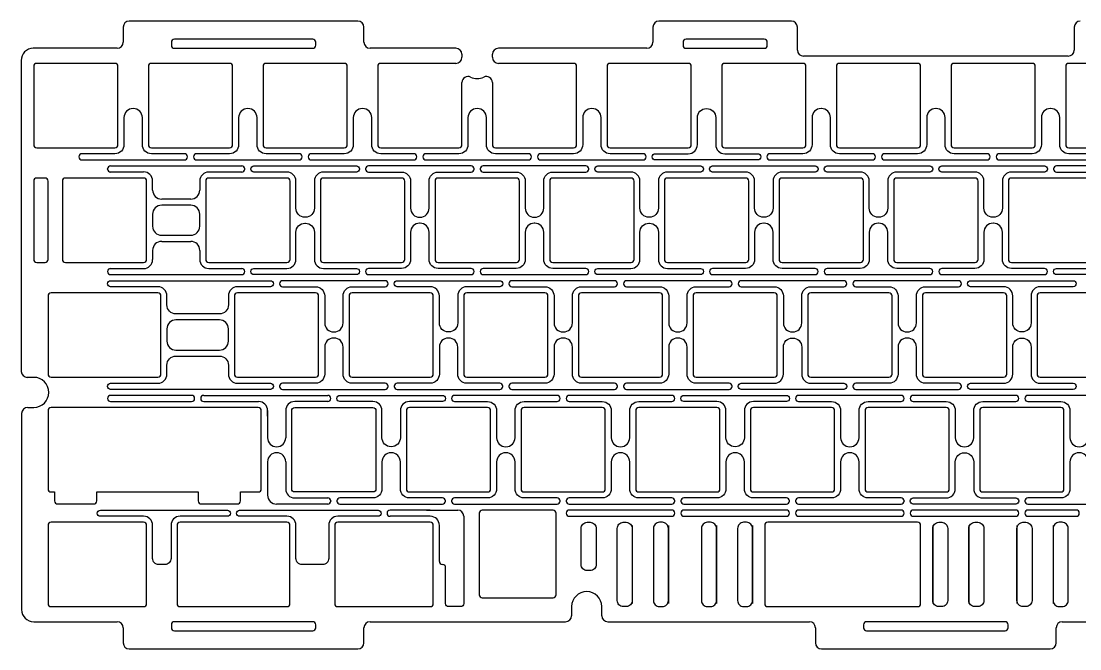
# Model space of a CAD drawing. Header units: millimetres. Extents: x 0 to 304, y 0 to 104.
# Drawn here: x -0.1 to 175.8, y 0 to 104.2 of the extents above; entities that cross this region are included whole.
import ezdxf

# ---------------------------------------------------------------- set-up
doc = ezdxf.new("R2010")
doc.units = ezdxf.units.MM
doc.layers.get('0').update_dxf_attribs({"linetype": 'CONTINUOUS'})

msp = doc.modelspace()

# ---------------------------------------------------------------- linework, layer by layer
for p, q in [((55.87, 104.2), (17.87, 104.2)), ((127.87, 104.2), (105.87, 104.2)), ((16.87, 103.2), (16.87, 100.7)), ((56.87, 100.7), (56.87, 103.2)), ((104.87, 103.2), (104.87, 100.7)), ((128.87, 99.4), (128.87, 103.2)), ((174.87, 103.2), (174.87, 99.4)), ((15.87, 99.7), (1.92, 99.7)), ((72.15, 99.7), (57.87, 99.7)), ((73.15, 98.7), (73.15, 98.2)), ((78.2, 98.2), (78.2, 98.7)), ((103.87, 99.7), (79.2, 99.7)), ((-0.08, 97.68), (-0.06, 46.06)), ((72.15, 97.2), (59.65, 97.2)), ((91.7, 97.2), (79.2, 97.2)), ((173.87, 98.4), (129.87, 98.4)), ((59.15, 96.7), (59.15, 83.7)), ((92.2, 83.7), (92.2, 96.7)), ((73.15, 83.7), (73.15, 94.02)), ((78.2, 94.02), (78.2, 83.7)), ((2.5, 83.2), (10.04, 83.2)), ((59.65, 83.2), (72.65, 83.2)), ((78.7, 83.2), (91.7, 83.2)), ((14.26, 79.65), (14.26, 79.67)), ((14.6, 79.17), (20.26, 79.17)), ((14.76, 80.17), (36.57, 80.17)), ((36.57, 79.15), (31.08, 79.15)), ((37.07, 79.65), (37.07, 79.67)), ((21.76, 76.15), (21.76, 77.67)), ((29.58, 77.65), (29.58, 76.15)), ((28.08, 74.65), (23.26, 74.65)), ((23.26, 67.65), (28.08, 67.65)), ((21.76, 66.15), (21.76, 64.62)), ((29.58, 66.15), (29.58, 64.65)), ((14.26, 62.65), (14.26, 62.62)), ((14.6, 63.12), (20.26, 63.12)), ((14.76, 62.12), (36.57, 62.12)), ((31.08, 63.15), (36.57, 63.15)), ((37.07, 62.65), (37.07, 62.62)), ((132.32, 62.65), (132.32, 62.62)), ((2, 45.07), (0.94, 45.07)), ((137.09, 43.6), (137.09, 43.57)), ((29.74, 41.58), (29.74, 41.55)), ((30.24, 42.08), (50.86, 42.08)), ((30.24, 41.05), (39.36, 41.05)), ((50.86, 41.05), (45.36, 41.05)), ((51.36, 41.55), (51.36, 41.58)), ((0, 39.07), (0, 6.5)), ((1, 40.07), (2, 40.07)), ((40.86, 38.65), (40.86, 39.55)), ((40.86, 39.55), (40.86, 35.05)), ((43.86, 39.55), (43.86, 35.05)), ((44.86, 26.55), (44.86, 39.55)), ((42.31, 32.55), (42.36, 32.55)), ((40.86, 31.05), (40.86, 26.55)), ((43.86, 31.05), (43.86, 26.55)), ((40.86, 27.49), (40.86, 25.52)), ((45.36, 25.05), (50.86, 25.05)), ((50.86, 24.02), (42.36, 24.02)), ((51.36, 24.55), (51.36, 24.52)), ((67.89, 23.02), (61.2, 23.02)), ((67.25, 23.02), (72.44, 23.02)), ((146.61, 24.55), (146.61, 24.52)), ((60.7, 22.5), (60.7, 22.52)), ((67.89, 22), (61.2, 22)), ((73.44, 22.02), (73.44, 18.56)), ((69.39, 14.5), (69.39, 20.5)), ((73.44, 20.5), (73.44, 7.5)), ((101.44, 20.5), (101.44, 7.5)), ((107.44, 20.5), (107.44, 7.5)), ((115.44, 20.5), (115.44, 7.5)), ((121.44, 20.5), (121.44, 7.5)), ((151.35, 20.5), (151.35, 7.5)), ((157.35, 20.5), (157.35, 7.5)), ((165.35, 20.5), (165.35, 7.5)), ((171.35, 20.5), (171.35, 7.5)), ((69.89, 14), (69.91, 14)), ((69.89, 14), (69.94, 14)), ((70.44, 7.5), (70.44, 13.5)), ((72.94, 7), (70.94, 7)), ((91.37, 7), (91.37, 5.5)), ((96.37, 5.5), (96.37, 7)), ((2, 4.5), (15.87, 4.5)), ((57.87, 4.5), (90.37, 4.5)), ((97.37, 4.5), (130.87, 4.5)), ((172.87, 4.5), (209.17, 4.5)), ((16.87, 3.5), (16.87, 1)), ((56.87, 1), (56.87, 3.5)), ((131.87, 3.5), (131.87, 1)), ((171.87, 1), (171.87, 3.5)), ((17.87, 0), (55.87, 0)), ((132.87, 0), (170.87, 0))]:
    msp.add_line(p, q)
for points in [[(24.87, 100.2, 0.414214), (25.37, 99.7), (48.37, 99.7, 0.414214), (48.87, 100.2), (48.87, 100.7, 0.414214), (48.37, 101.2), (25.37, 101.2, 0.414214), (24.87, 100.7)], [(123.37, 99.7, 0.414214), (123.87, 100.2), (123.87, 100.7, 0.414214), (123.37, 101.2), (110.37, 101.2, 0.414214), (109.87, 100.7), (109.87, 100.2, 0.414214), (110.37, 99.7)], [(2, 83.7, 0.414214), (2.5, 83.2), (15.5, 83.2, 0.414214), (16, 83.7), (16, 96.7, 0.414214), (15.5, 97.2), (2.5, 97.2, 0.414214), (2, 96.7)], [(35.05, 83.7), (35.05, 96.7, 0.414214), (34.55, 97.2), (21.55, 97.2, 0.414214), (21.05, 96.7), (21.05, 83.7, 0.414214), (21.55, 83.2), (34.55, 83.2, 0.414214)], [(53.6, 83.2, 0.414214), (54.1, 83.7), (54.1, 96.7, 0.414214), (53.6, 97.2), (40.6, 97.2, 0.414214), (40.1, 96.7), (40.1, 83.7, 0.414214), (40.6, 83.2)], [(111.25, 96.7, 0.414214), (110.75, 97.2), (97.75, 97.2, 0.414214), (97.25, 96.7), (97.25, 83.7, 0.414214), (97.75, 83.2), (110.75, 83.2, 0.414214), (111.25, 83.7)], [(116.3, 96.7), (116.3, 83.7, 0.414214), (116.8, 83.2), (129.8, 83.2, 0.414214), (130.3, 83.7), (130.3, 96.7, 0.414214), (129.8, 97.2), (116.8, 97.2, 0.414214)], [(149.35, 83.7), (149.35, 96.7, 0.414214), (148.85, 97.2), (135.85, 97.2, 0.414214), (135.35, 96.7), (135.35, 83.7, 0.414214), (135.85, 83.2), (148.85, 83.2, 0.414214)], [(168.4, 96.7, 0.414214), (167.9, 97.2), (154.9, 97.2, 0.414214), (154.4, 96.7), (154.4, 83.7, 0.414214), (154.9, 83.2), (167.9, 83.2, 0.414214), (168.4, 83.7)], [(186.95, 83.2, 0.414214), (187.45, 83.7), (187.45, 96.7, 0.414214), (186.95, 97.2), (173.95, 97.2, 0.414214), (173.45, 96.7), (173.45, 83.7, 0.414214), (173.95, 83.2)], [(10, 81.17), (27.05, 81.17, 0.414214), (27.55, 81.67), (27.55, 81.7, 0.414214), (27.05, 82.2), (21.55, 82.2, -0.414214), (20.05, 83.7), (20.05, 88.2, 0.414214), (18.55, 89.7), (18.5, 89.7, 0.414214), (17, 88.2), (17, 83.7, -0.414214), (15.5, 82.2), (10, 82.2, 0.414214), (9.5, 81.7), (9.5, 81.67, 0.414214)], [(28.55, 81.7), (28.55, 81.67, 0.414214), (29.05, 81.17), (46.1, 81.17, 0.414214), (46.6, 81.67), (46.6, 81.7, 0.414214), (46.1, 82.2), (40.6, 82.2, -0.414214), (39.1, 83.7), (39.1, 88.2, 0.414214), (37.6, 89.7), (37.55, 89.7, 0.414214), (36.05, 88.2), (36.05, 83.7, -0.414214), (34.55, 82.2), (29.05, 82.2, 0.414214)], [(48.1, 81.17), (65.15, 81.17, 0.414214), (65.65, 81.67), (65.65, 81.7, 0.414214), (65.15, 82.2), (59.65, 82.2, -0.414214), (58.15, 83.7), (58.15, 88.2, 0.414214), (56.65, 89.7), (56.6, 89.7, 0.414214), (55.1, 88.2), (55.1, 83.7, -0.414214), (53.6, 82.2), (48.1, 82.2, 0.414214), (47.6, 81.7), (47.6, 81.67, 0.414214)], [(74.15, 83.7, -0.414214), (72.65, 82.2), (67.15, 82.2, 0.414214), (66.65, 81.7), (66.65, 81.67, 0.414214), (67.15, 81.17), (84.2, 81.17, 0.414214), (84.7, 81.67), (84.7, 81.7, 0.414214), (84.2, 82.2), (78.7, 82.2, -0.414214), (77.2, 83.7), (77.2, 88.2, 0.414214), (75.7, 89.7), (75.65, 89.7, 0.414214), (74.15, 88.2)], [(86.2, 81.17), (103.25, 81.17, 0.414214), (103.75, 81.67), (103.75, 81.7, 0.414214), (103.25, 82.2), (97.75, 82.2, -0.414214), (96.25, 83.7), (96.25, 88.2, 0.414214), (94.75, 89.7), (94.7, 89.7, 0.414214), (93.2, 88.2), (93.2, 83.7, -0.414214), (91.7, 82.2), (86.2, 82.2, 0.414214), (85.7, 81.7), (85.7, 81.67, 0.414214)], [(122.8, 81.67, -0.414214), (122.3, 81.17), (105.25, 81.17, -0.414214), (104.75, 81.67), (104.75, 81.7, -0.414214), (105.25, 82.2), (110.75, 82.2, 0.414214), (112.25, 83.7), (112.25, 88.2, -0.414214), (113.75, 89.7), (113.8, 89.7, -0.414214), (115.3, 88.2), (115.3, 83.7, 0.414214), (116.8, 82.2), (122.3, 82.2, -0.414214), (122.8, 81.7)], [(134.35, 88.2, 0.414214), (132.85, 89.7), (132.8, 89.7, 0.414214), (131.3, 88.2), (131.3, 83.7, -0.414214), (129.8, 82.2), (124.3, 82.2, 0.414214), (123.8, 81.7), (123.8, 81.67, 0.414214), (124.3, 81.17), (141.35, 81.17, 0.414214), (141.85, 81.67), (141.85, 81.7, 0.414214), (141.35, 82.2), (135.85, 82.2, -0.414214), (134.35, 83.7)], [(143.35, 81.17), (160.4, 81.17, 0.414214), (160.9, 81.67), (160.9, 81.7, 0.414214), (160.4, 82.2), (154.9, 82.2, -0.414214), (153.4, 83.7), (153.4, 88.2, 0.414214), (151.9, 89.7), (151.85, 89.7, 0.414214), (150.35, 88.2), (150.35, 83.7, -0.414214), (148.85, 82.2), (143.35, 82.2, 0.414214), (142.85, 81.7), (142.85, 81.67, 0.414214)], [(170.95, 89.7), (170.9, 89.7, 0.414214), (169.4, 88.2), (169.4, 83.7, -0.414214), (167.9, 82.2), (162.4, 82.2, 0.414214), (161.9, 81.7), (161.9, 81.67, 0.414214), (162.4, 81.17), (179.45, 81.17, 0.414214), (179.95, 81.67), (179.95, 81.7, 0.414214), (179.45, 82.2), (173.95, 82.2, -0.414214), (172.45, 83.7), (172.45, 88.2, 0.414214)], [(38.07, 79.67, -0.414214), (38.57, 80.17), (55.62, 80.17, -0.414214), (56.12, 79.67), (56.12, 79.65, -0.414214), (55.62, 79.15), (50.13, 79.15, 0.414214), (48.63, 77.65), (48.63, 73.15, -0.414214), (47.13, 71.65), (47.07, 71.65, -0.414214), (45.57, 73.15), (45.57, 77.65, 0.414214), (44.07, 79.15), (38.57, 79.15, -0.414214), (38.07, 79.65)], [(67.68, 77.65, -0.414214), (69.18, 79.15), (74.67, 79.15, 0.414214), (75.17, 79.65), (75.17, 79.67, 0.414214), (74.67, 80.17), (57.62, 80.17, 0.414214), (57.12, 79.67), (57.12, 79.65, 0.414214), (57.62, 79.15), (63.12, 79.15, -0.414214), (64.62, 77.65), (64.62, 73.15, 0.414214), (66.12, 71.65), (66.18, 71.65, 0.414214), (67.68, 73.15)], [(94.22, 79.67, 0.414214), (93.72, 80.17), (76.67, 80.17, 0.414214), (76.17, 79.67), (76.17, 79.65, 0.414214), (76.67, 79.15), (82.17, 79.15, -0.414214), (83.67, 77.65), (83.67, 73.15, 0.414214), (85.17, 71.65), (85.23, 71.65, 0.414214), (86.73, 73.15), (86.73, 77.65, -0.414214), (88.23, 79.15), (93.72, 79.15, 0.414214), (94.22, 79.65)], [(112.77, 79.15), (107.28, 79.15, 0.414214), (105.78, 77.65), (105.78, 73.15, -0.414214), (104.28, 71.65), (104.22, 71.65, -0.414214), (102.72, 73.15), (102.72, 77.65, 0.414214), (101.22, 79.15), (95.72, 79.15, -0.414214), (95.22, 79.65), (95.22, 79.67, -0.414214), (95.72, 80.17), (112.77, 80.17, -0.414214), (113.27, 79.67), (113.27, 79.65, -0.414214)], [(114.77, 80.17), (131.82, 80.17, -0.414214), (132.32, 79.67), (132.32, 79.65, -0.414214), (131.82, 79.15), (126.33, 79.15, 0.414214), (124.83, 77.65), (124.83, 73.15, -0.414214), (123.33, 71.65), (123.27, 71.65, -0.414214), (121.77, 73.15), (121.77, 77.65, 0.414214), (120.27, 79.15), (114.77, 79.15, -0.414214), (114.27, 79.65), (114.27, 79.67, -0.414214)], [(142.32, 71.65, -0.414214), (140.82, 73.15), (140.82, 77.65, 0.414214), (139.32, 79.15), (133.82, 79.15, -0.414214), (133.32, 79.65), (133.32, 79.67, -0.414214), (133.82, 80.17), (150.87, 80.17, -0.414214), (151.37, 79.67), (151.37, 79.65, -0.414214), (150.87, 79.15), (145.38, 79.15, 0.414214), (143.88, 77.65), (143.88, 73.15, -0.414214), (142.38, 71.65)], [(152.37, 79.67, -0.414214), (152.87, 80.17), (169.92, 80.17, -0.414214), (170.42, 79.67), (170.42, 79.65, -0.414214), (169.92, 79.15), (164.43, 79.15, 0.414214), (162.93, 77.65), (162.93, 73.15, -0.414214), (161.43, 71.65), (161.37, 71.65, -0.414214), (159.87, 73.15), (159.87, 77.65, 0.414214), (158.37, 79.15), (152.87, 79.15, -0.414214), (152.37, 79.65)], [(183.48, 79.15), (188.97, 79.15, 0.414214), (189.47, 79.65), (189.47, 79.67, 0.414214), (188.97, 80.17), (171.92, 80.17, 0.414214), (171.42, 79.67), (171.42, 79.65, 0.414214), (171.92, 79.15), (177.42, 79.15, -0.414214), (178.92, 77.65), (178.92, 73.15, 0.414214), (180.42, 71.65), (180.48, 71.65, 0.414214), (181.98, 73.15), (181.98, 77.65, -0.414214)], [(3.88, 78.15), (2.5, 78.15, 0.414214), (2, 77.65), (2, 64.65, 0.414214), (2.5, 64.15), (3.88, 64.15, 0.414214), (4.38, 64.65), (4.38, 77.65, 0.414214)], [(6.76, 64.65, 0.414214), (7.26, 64.15), (20.26, 64.15, 0.414214), (20.76, 64.65), (20.76, 77.65, 0.414214), (20.26, 78.15), (7.26, 78.15, 0.414214), (6.76, 77.65)], [(30.58, 64.65, 0.414214), (31.08, 64.15), (44.08, 64.15, 0.414214), (44.58, 64.65), (44.58, 77.65, 0.414214), (44.08, 78.15), (31.08, 78.15, 0.414214), (30.58, 77.65)], [(63.63, 77.65, 0.414214), (63.13, 78.15), (50.13, 78.15, 0.414214), (49.63, 77.65), (49.63, 64.65, 0.414214), (50.13, 64.15), (63.13, 64.15, 0.414214), (63.63, 64.65)], [(68.68, 77.65), (68.68, 64.65, 0.414214), (69.18, 64.15), (82.18, 64.15, 0.414214), (82.68, 64.65), (82.68, 77.65, 0.414214), (82.18, 78.15), (69.18, 78.15, 0.414214)], [(101.73, 77.65, 0.414214), (101.23, 78.15), (88.23, 78.15, 0.414214), (87.73, 77.65), (87.73, 64.65, 0.414214), (88.23, 64.15), (101.23, 64.15, 0.414214), (101.73, 64.65)], [(120.78, 64.65), (120.78, 77.65, 0.414214), (120.28, 78.15), (107.28, 78.15, 0.414214), (106.78, 77.65), (106.78, 64.65, 0.414214), (107.28, 64.15), (120.28, 64.15, 0.414214)], [(126.33, 78.15, 0.414214), (125.83, 77.65), (125.83, 64.65, 0.414214), (126.33, 64.15), (139.33, 64.15, 0.414214), (139.83, 64.65), (139.83, 77.65, 0.414214), (139.33, 78.15)], [(144.88, 64.65, 0.414214), (145.38, 64.15), (158.38, 64.15, 0.414214), (158.88, 64.65), (158.88, 77.65, 0.414214), (158.38, 78.15), (145.38, 78.15, 0.414214), (144.88, 77.65)], [(177.43, 64.15, 0.414214), (177.93, 64.65), (177.93, 77.65, 0.414214), (177.43, 78.15), (164.43, 78.15, 0.414214), (163.93, 77.65), (163.93, 64.65, 0.414214), (164.43, 64.15)], [(21.76, 72.15), (21.76, 70.15, 0.414214), (23.26, 68.65), (28.08, 68.65, 0.414214), (29.58, 70.15), (29.58, 72.15, 0.414214), (28.08, 73.65), (23.26, 73.65, 0.414214)], [(38.07, 62.65, -0.414214), (38.57, 63.15), (44.07, 63.15, 0.414214), (45.57, 64.65), (45.57, 69.15, -0.414214), (47.07, 70.65), (47.13, 70.65, -0.414214), (48.63, 69.15), (48.63, 64.65, 0.414214), (50.13, 63.15), (55.62, 63.15, -0.414214), (56.12, 62.65), (56.12, 62.62, -0.414214), (55.62, 62.12), (38.57, 62.12, -0.414214), (38.07, 62.62)], [(57.62, 63.15, 0.414214), (57.12, 62.65), (57.12, 62.62, 0.414214), (57.62, 62.12), (74.67, 62.12, 0.414214), (75.17, 62.62), (75.17, 62.65, 0.414214), (74.67, 63.15), (69.18, 63.15, -0.414214), (67.68, 64.65), (67.68, 69.15, 0.414214), (66.18, 70.65), (66.12, 70.65, 0.414214), (64.62, 69.15), (64.62, 64.65, -0.414214), (63.12, 63.15)], [(86.73, 69.15, 0.414214), (85.23, 70.65), (85.17, 70.65, 0.414214), (83.67, 69.15), (83.67, 64.65, -0.414214), (82.17, 63.15), (76.67, 63.15, 0.414214), (76.17, 62.65), (76.17, 62.62, 0.414214), (76.67, 62.12), (93.72, 62.12, 0.414214), (94.22, 62.62), (94.22, 62.65, 0.414214), (93.72, 63.15), (88.23, 63.15, -0.414214), (86.73, 64.65)], [(112.77, 63.15, -0.414214), (113.27, 62.65), (113.27, 62.62, -0.414214), (112.77, 62.12), (95.72, 62.12, -0.414214), (95.22, 62.62), (95.22, 62.65, -0.414214), (95.72, 63.15), (101.22, 63.15, 0.414214), (102.72, 64.65), (102.72, 69.15, -0.414214), (104.22, 70.65), (104.28, 70.65, -0.414214), (105.78, 69.15), (105.78, 64.65, 0.414214), (107.28, 63.15)], [(121.77, 69.15), (121.77, 64.65, -0.414214), (120.27, 63.15), (114.77, 63.15, 0.414214), (114.27, 62.65), (114.27, 62.62, 0.414214), (114.77, 62.12), (131.82, 62.12, 0.414214), (132.32, 62.62), (132.32, 62.65, 0.414214), (131.82, 63.15), (126.33, 63.15, -0.414214), (124.83, 64.65), (124.83, 69.15, 0.414214), (123.33, 70.65), (123.27, 70.65, 0.414214)], [(133.82, 62.12), (150.87, 62.12, 0.414214), (151.37, 62.62), (151.37, 62.65, 0.414214), (150.87, 63.15), (145.38, 63.15, -0.414214), (143.88, 64.65), (143.88, 69.15, 0.414214), (142.38, 70.65), (142.32, 70.65, 0.414214), (140.82, 69.15), (140.82, 64.65, -0.414214), (139.32, 63.15), (133.82, 63.15, 0.414214), (133.32, 62.65), (133.32, 62.62, 0.414214)], [(162.93, 64.65), (162.93, 69.15, 0.414214), (161.43, 70.65), (161.37, 70.65, 0.414214), (159.87, 69.15), (159.87, 64.65, -0.414214), (158.37, 63.15), (152.87, 63.15, 0.414214), (152.37, 62.65), (152.37, 62.62, 0.414214), (152.87, 62.12), (169.92, 62.12, 0.414214), (170.42, 62.62), (170.42, 62.65, 0.414214), (169.92, 63.15), (164.43, 63.15, -0.414214)], [(178.92, 64.65), (178.92, 69.15, -0.414214), (180.42, 70.65), (180.48, 70.65, -0.414214), (181.98, 69.15), (181.98, 64.65, 0.414214), (183.48, 63.15), (188.97, 63.15, -0.414214), (189.47, 62.65), (189.47, 62.62, -0.414214), (188.97, 62.12), (171.92, 62.12, -0.414214), (171.42, 62.62), (171.42, 62.65, -0.414214), (171.92, 63.15), (177.42, 63.15, 0.414214)], [(14.26, 60.62, -0.414214), (14.76, 61.12), (41.34, 61.12, -0.414214), (41.84, 60.62), (41.84, 60.6, -0.414214), (41.34, 60.1), (35.84, 60.1, 0.414214), (34.34, 58.6), (34.34, 57.1, -0.414214), (32.84, 55.6), (25.64, 55.6, -0.414214), (24.14, 57.1), (24.14, 58.6, 0.414214), (22.64, 60.1), (14.76, 60.1, -0.414214), (14.26, 60.6)], [(50.34, 54.1, 0.414214), (51.84, 52.6), (51.89, 52.6, 0.414214), (53.39, 54.1), (53.39, 58.6, -0.414214), (54.89, 60.1), (60.39, 60.1, 0.414214), (60.89, 60.6), (60.89, 60.62, 0.414214), (60.39, 61.12), (43.34, 61.12, 0.414214), (42.84, 60.62), (42.84, 60.6, 0.414214), (43.34, 60.1), (48.84, 60.1, -0.414214), (50.34, 58.6)], [(62.39, 60.1, -0.414214), (61.89, 60.6), (61.89, 60.62, -0.414214), (62.39, 61.12), (79.44, 61.12, -0.414214), (79.94, 60.62), (79.94, 60.6, -0.414214), (79.44, 60.1), (73.94, 60.1, 0.414214), (72.44, 58.6), (72.44, 54.1, -0.414214), (70.94, 52.6), (70.89, 52.6, -0.414214), (69.39, 54.1), (69.39, 58.6, 0.414214), (67.89, 60.1)], [(89.99, 52.6, 0.414214), (91.49, 54.1), (91.49, 58.6, -0.414214), (92.99, 60.1), (98.49, 60.1, 0.414214), (98.99, 60.6), (98.99, 60.62, 0.414214), (98.49, 61.12), (81.44, 61.12, 0.414214), (80.94, 60.62), (80.94, 60.6, 0.414214), (81.44, 60.1), (86.94, 60.1, -0.414214), (88.44, 58.6), (88.44, 54.1, 0.414214), (89.94, 52.6)], [(107.49, 58.6), (107.49, 54.1, 0.414214), (108.99, 52.6), (109.04, 52.6, 0.414214), (110.54, 54.1), (110.54, 58.6, -0.414214), (112.04, 60.1), (117.54, 60.1, 0.414214), (118.04, 60.6), (118.04, 60.62, 0.414214), (117.54, 61.12), (100.49, 61.12, 0.414214), (99.99, 60.62), (99.99, 60.6, 0.414214), (100.49, 60.1), (105.99, 60.1, -0.414214)], [(126.54, 54.1, 0.414214), (128.04, 52.6), (128.09, 52.6, 0.414214), (129.59, 54.1), (129.59, 58.6, -0.414214), (131.09, 60.1), (136.59, 60.1, 0.414214), (137.09, 60.6), (137.09, 60.62, 0.414214), (136.59, 61.12), (119.54, 61.12, 0.414214), (119.04, 60.62), (119.04, 60.6, 0.414214), (119.54, 60.1), (125.04, 60.1, -0.414214), (126.54, 58.6)], [(145.59, 54.1, 0.414214), (147.09, 52.6), (147.14, 52.6, 0.414214), (148.64, 54.1), (148.64, 58.6, -0.414214), (150.14, 60.1), (155.64, 60.1, 0.414214), (156.14, 60.6), (156.14, 60.62, 0.414214), (155.64, 61.12), (138.59, 61.12, 0.414214), (138.09, 60.62), (138.09, 60.6, 0.414214), (138.59, 60.1), (144.09, 60.1, -0.414214), (145.59, 58.6)], [(175.19, 60.62), (175.19, 60.6, -0.414214), (174.69, 60.1), (169.19, 60.1, 0.414214), (167.69, 58.6), (167.69, 54.1, -0.414214), (166.19, 52.6), (166.14, 52.6, -0.414214), (164.64, 54.1), (164.64, 58.6, 0.414214), (163.14, 60.1), (157.64, 60.1, -0.414214), (157.14, 60.6), (157.14, 60.62, -0.414214), (157.64, 61.12), (174.69, 61.12, -0.414214)], [(23.14, 58.6, 0.414214), (22.64, 59.1), (4.88, 59.1, 0.414214), (4.38, 58.6), (4.38, 45.6, 0.414214), (4.88, 45.1), (22.64, 45.1, 0.414214), (23.14, 45.6)], [(35.34, 45.6, 0.414214), (35.84, 45.1), (48.84, 45.1, 0.414214), (49.34, 45.6), (49.34, 58.6, 0.414214), (48.84, 59.1), (35.84, 59.1, 0.414214), (35.34, 58.6)], [(54.39, 58.6), (54.39, 45.6, 0.414214), (54.89, 45.1), (67.89, 45.1, 0.414214), (68.39, 45.6), (68.39, 58.6, 0.414214), (67.89, 59.1), (54.89, 59.1, 0.414214)], [(73.44, 58.6), (73.44, 45.6, 0.414214), (73.94, 45.1), (86.94, 45.1, 0.414214), (87.44, 45.6), (87.44, 58.6, 0.414214), (86.94, 59.1), (73.94, 59.1, 0.414214)], [(106.49, 45.6), (106.49, 58.6, 0.414214), (105.99, 59.1), (92.99, 59.1, 0.414214), (92.49, 58.6), (92.49, 45.6, 0.414214), (92.99, 45.1), (105.99, 45.1, 0.414214)], [(125.04, 45.1, 0.414214), (125.54, 45.6), (125.54, 58.6, 0.414214), (125.04, 59.1), (112.04, 59.1, 0.414214), (111.54, 58.6), (111.54, 45.6, 0.414214), (112.04, 45.1)], [(144.59, 45.6), (144.59, 58.6, 0.414214), (144.09, 59.1), (131.09, 59.1, 0.414214), (130.59, 58.6), (130.59, 45.6, 0.414214), (131.09, 45.1), (144.09, 45.1, 0.414214)], [(150.14, 59.1, 0.414214), (149.64, 58.6), (149.64, 45.6, 0.414214), (150.14, 45.1), (163.14, 45.1, 0.414214), (163.64, 45.6), (163.64, 58.6, 0.414214), (163.14, 59.1)], [(182.69, 58.6, 0.414214), (182.19, 59.1), (169.19, 59.1, 0.414214), (168.69, 58.6), (168.69, 45.6, 0.414214), (169.19, 45.1), (182.19, 45.1, 0.414214), (182.69, 45.6)], [(25.64, 49.6), (32.84, 49.6, 0.414214), (34.34, 51.1), (34.34, 53.1, 0.414214), (32.84, 54.6), (25.64, 54.6, 0.414214), (24.14, 53.1), (24.14, 51.1, 0.414214)], [(60.39, 44.1), (54.89, 44.1, -0.414214), (53.39, 45.6), (53.39, 50.1, 0.414214), (51.89, 51.6), (51.84, 51.6, 0.414214), (50.34, 50.1), (50.34, 45.6, -0.414214), (48.84, 44.1), (43.34, 44.1, 0.414214), (42.84, 43.6), (42.84, 43.57, 0.414214), (43.34, 43.07), (60.39, 43.07, 0.414214), (60.89, 43.57), (60.89, 43.6, 0.414214)], [(70.89, 51.6, 0.414214), (69.39, 50.1), (69.39, 45.6, -0.414214), (67.89, 44.1), (62.39, 44.1, 0.414214), (61.89, 43.6), (61.89, 43.57, 0.414214), (62.39, 43.07), (79.44, 43.07, 0.414214), (79.94, 43.57), (79.94, 43.6, 0.414214), (79.44, 44.1), (73.94, 44.1, -0.414214), (72.44, 45.6), (72.44, 50.1, 0.414214), (70.94, 51.6)], [(98.49, 43.07, 0.414214), (98.99, 43.57), (98.99, 43.6, 0.414214), (98.49, 44.1), (92.99, 44.1, -0.414214), (91.49, 45.6), (91.49, 50.1, 0.414214), (89.99, 51.6), (89.94, 51.6, 0.414214), (88.44, 50.1), (88.44, 45.6, -0.414214), (86.94, 44.1), (81.44, 44.1, 0.414214), (80.94, 43.6), (80.94, 43.57, 0.414214), (81.44, 43.07)], [(118.04, 43.6, 0.414214), (117.54, 44.1), (112.04, 44.1, -0.414214), (110.54, 45.6), (110.54, 50.1, 0.414214), (109.04, 51.6), (108.99, 51.6, 0.414214), (107.49, 50.1), (107.49, 45.6, -0.414214), (105.99, 44.1), (100.49, 44.1, 0.414214), (99.99, 43.6), (99.99, 43.57, 0.414214), (100.49, 43.07), (117.54, 43.07, 0.414214), (118.04, 43.57)], [(129.59, 50.1), (129.59, 45.6, 0.414214), (131.09, 44.1), (136.59, 44.1, -0.414214), (137.09, 43.6), (137.09, 43.57, -0.414214), (136.59, 43.07), (119.54, 43.07, -0.414214), (119.04, 43.57), (119.04, 43.6, -0.414214), (119.54, 44.1), (125.04, 44.1, 0.414214), (126.54, 45.6), (126.54, 50.1, -0.414214), (128.04, 51.6), (128.09, 51.6, -0.414214)], [(147.09, 51.6, 0.414214), (145.59, 50.1), (145.59, 45.6, -0.414214), (144.09, 44.1), (138.59, 44.1, 0.414214), (138.09, 43.6), (138.09, 43.57, 0.414214), (138.59, 43.07), (155.64, 43.07, 0.414214), (156.14, 43.57), (156.14, 43.6, 0.414214), (155.64, 44.1), (150.14, 44.1, -0.414214), (148.64, 45.6), (148.64, 50.1, 0.414214), (147.14, 51.6)], [(157.64, 44.1), (163.14, 44.1, 0.414214), (164.64, 45.6), (164.64, 50.1, -0.414214), (166.14, 51.6), (166.19, 51.6, -0.414214), (167.69, 50.1), (167.69, 45.6, 0.414214), (169.19, 44.1), (174.69, 44.1, -0.414214), (175.19, 43.6), (175.19, 43.57, -0.414214), (174.69, 43.07), (157.64, 43.07, -0.414214), (157.14, 43.57), (157.14, 43.6, -0.414214)], [(25.64, 48.6), (32.84, 48.6, -0.414214), (34.34, 47.1), (34.34, 45.6, 0.414214), (35.84, 44.1), (41.34, 44.1, -0.414214), (41.84, 43.6), (41.84, 43.57, -0.414214), (41.34, 43.07), (30.24, 43.07), (28.24, 43.07), (14.76, 43.07, -0.414214), (14.26, 43.57), (14.26, 43.6, -0.414214), (14.76, 44.1), (22.64, 44.1, 0.414214), (24.14, 45.6), (24.14, 47.1, -0.414214)], [(28.24, 41.05, 0.414214), (28.74, 41.55), (28.74, 41.58, 0.414214), (28.24, 42.08), (14.78, 42.08, 0.425216), (14.26, 41.58), (14.26, 41.55, 0.414214), (14.76, 41.05)], [(61.36, 33.55, -0.414214), (59.86, 35.05), (59.86, 39.55, 0.414214), (58.36, 41.05), (52.86, 41.05, -0.414214), (52.36, 41.55), (52.36, 41.57, -0.414214), (52.86, 42.07), (69.91, 42.07, -0.414214), (70.41, 41.57), (70.41, 41.55, -0.414214), (69.91, 41.05), (64.41, 41.05, 0.414214), (62.91, 39.55), (62.91, 35.05, -0.414214), (61.41, 33.55)], [(81.96, 35.05), (81.96, 39.55, -0.414214), (83.46, 41.05), (88.96, 41.05, 0.414214), (89.46, 41.55), (89.46, 41.57, 0.414214), (88.96, 42.07), (71.91, 42.07, 0.414214), (71.41, 41.57), (71.41, 41.55, 0.414214), (71.91, 41.05), (77.41, 41.05, -0.414214), (78.91, 39.55), (78.91, 35.05, 0.414214), (80.41, 33.55), (80.46, 33.55, 0.414214)], [(90.46, 41.57), (90.46, 41.55, 0.414214), (90.96, 41.05), (96.46, 41.05, -0.414214), (97.96, 39.55), (97.96, 35.05, 0.414214), (99.46, 33.55), (99.51, 33.55, 0.414214), (101.01, 35.05), (101.01, 39.55, -0.414214), (102.51, 41.05), (108.01, 41.05, 0.414214), (108.51, 41.55), (108.51, 41.57, 0.414214), (108.01, 42.07), (90.96, 42.07, 0.414214)], [(117.01, 39.55, 0.414214), (115.51, 41.05), (110.01, 41.05, -0.414214), (109.51, 41.55), (109.51, 41.57, -0.414214), (110.01, 42.07), (127.06, 42.07, -0.414214), (127.56, 41.57), (127.56, 41.55, -0.414214), (127.06, 41.05), (121.56, 41.05, 0.414214), (120.06, 39.55), (120.06, 35.05, -0.414214), (118.56, 33.55), (118.51, 33.55, -0.414214), (117.01, 35.05)], [(139.11, 39.55, -0.414214), (140.61, 41.05), (146.11, 41.05, 0.414214), (146.61, 41.55), (146.61, 41.57, 0.414214), (146.11, 42.07), (129.06, 42.07, 0.414214), (128.56, 41.57), (128.56, 41.55, 0.414214), (129.06, 41.05), (134.56, 41.05, -0.414214), (136.06, 39.55), (136.06, 35.05, 0.414214), (137.56, 33.55), (137.61, 33.55, 0.414214), (139.11, 35.05)], [(153.61, 41.05, -0.414214), (155.11, 39.55), (155.11, 35.05, 0.414214), (156.61, 33.55), (156.66, 33.55, 0.414214), (158.16, 35.05), (158.16, 39.55, -0.414214), (159.66, 41.05), (165.16, 41.05, 0.414214), (165.66, 41.55), (165.66, 41.57, 0.414214), (165.16, 42.07), (148.11, 42.07, 0.414214), (147.61, 41.57), (147.61, 41.55, 0.414214), (148.11, 41.05)], [(166.66, 41.55, 0.414214), (167.16, 41.05), (172.66, 41.05, -0.414214), (174.16, 39.55), (174.16, 35.05, 0.414214), (175.66, 33.55), (175.71, 33.55, 0.414214), (177.21, 35.05), (177.21, 39.55, -0.414214), (178.71, 41.05), (184.21, 41.05, 0.414214), (184.71, 41.55), (184.71, 41.57, 0.414214), (184.21, 42.07), (167.16, 42.07, 0.414214), (166.66, 41.57)], [(5.97, 24.05), (11.97, 24.05, 0.414214), (12.47, 24.55), (12.47, 26.05), (29.34, 26.05), (29.34, 24.55, 0.414214), (29.84, 24.05), (35.84, 24.05, 0.414214), (36.34, 24.55), (36.34, 26.05), (39.31, 26.05, 0.414214), (39.81, 26.55), (39.81, 39.55, 0.414214), (39.31, 40.05), (4.88, 40.05, 0.414214), (4.38, 39.55), (4.38, 26.55, 0.414214), (4.88, 26.05), (5.47, 26.05), (5.47, 24.55, 0.414214)], [(44.86, 39.55, -0.414214), (45.36, 40.05), (58.36, 40.05, -0.414214), (58.86, 39.55), (58.86, 26.55, -0.414214), (58.36, 26.05), (45.36, 26.05, -0.414214), (44.86, 26.55)], [(64.41, 40.05, 0.414214), (63.91, 39.55), (63.91, 26.55, 0.414214), (64.41, 26.05), (77.41, 26.05, 0.414214), (77.91, 26.55), (77.91, 39.55, 0.414214), (77.41, 40.05)], [(82.96, 26.55, 0.414214), (83.46, 26.05), (96.46, 26.05, 0.414214), (96.96, 26.55), (96.96, 39.55, 0.414214), (96.46, 40.05), (83.46, 40.05, 0.414214), (82.96, 39.55)], [(116.01, 39.55, 0.414214), (115.51, 40.05), (102.51, 40.05, 0.414214), (102.01, 39.55), (102.01, 26.55, 0.414214), (102.51, 26.05), (115.51, 26.05, 0.414214), (116.01, 26.55)], [(135.06, 26.55), (135.06, 39.55, 0.414214), (134.56, 40.05), (121.56, 40.05, 0.414214), (121.06, 39.55), (121.06, 26.55, 0.414214), (121.56, 26.05), (134.56, 26.05, 0.414214)], [(140.11, 39.55), (140.11, 26.55, 0.414214), (140.61, 26.05), (153.61, 26.05, 0.414214), (154.11, 26.55), (154.11, 39.55, 0.414214), (153.61, 40.05), (140.61, 40.05, 0.414214)], [(172.66, 26.05, 0.414214), (173.16, 26.55), (173.16, 39.55, 0.414214), (172.66, 40.05), (159.66, 40.05, 0.414214), (159.16, 39.55), (159.16, 26.55, 0.414214), (159.66, 26.05)], [(61.41, 32.55), (61.36, 32.55, 0.414214), (59.86, 31.05), (59.86, 26.55, -0.414214), (58.36, 25.05), (52.86, 25.05, 0.414214), (52.36, 24.55), (52.36, 24.52, 0.414214), (52.86, 24.02), (69.91, 24.02, 0.414214), (70.41, 24.52), (70.41, 24.55, 0.414214), (69.91, 25.05), (64.41, 25.05, -0.414214), (62.91, 26.55), (62.91, 31.05, 0.414214)], [(88.96, 25.05), (83.46, 25.05, -0.414214), (81.96, 26.55), (81.96, 31.05, 0.414214), (80.46, 32.55), (80.41, 32.55, 0.414214), (78.91, 31.05), (78.91, 26.55, -0.414214), (77.41, 25.05), (71.91, 25.05, 0.414214), (71.41, 24.55), (71.41, 24.52, 0.414214), (71.91, 24.02), (88.96, 24.02, 0.414214), (89.46, 24.52), (89.46, 24.55, 0.414214)], [(90.46, 24.55), (90.46, 24.52, 0.414214), (90.96, 24.02), (108.01, 24.02, 0.414214), (108.51, 24.52), (108.51, 24.55, 0.414214), (108.01, 25.05), (102.51, 25.05, -0.414214), (101.01, 26.55), (101.01, 31.05, 0.414214), (99.51, 32.55), (99.46, 32.55, 0.414214), (97.96, 31.05), (97.96, 26.55, -0.414214), (96.46, 25.05), (90.96, 25.05, 0.414214)], [(109.51, 24.55), (109.51, 24.52, 0.414214), (110.01, 24.02), (127.06, 24.02, 0.414214), (127.56, 24.52), (127.56, 24.55, 0.414214), (127.06, 25.05), (121.56, 25.05, -0.414214), (120.06, 26.55), (120.06, 31.05, 0.414214), (118.56, 32.55), (118.51, 32.55, 0.414214), (117.01, 31.05), (117.01, 26.55, -0.414214), (115.51, 25.05), (110.01, 25.05, 0.414214)], [(146.61, 24.52), (146.61, 24.55, 0.414214), (146.11, 25.05), (140.61, 25.05, -0.414214), (139.11, 26.55), (139.11, 31.05, 0.414214), (137.61, 32.55), (137.56, 32.55, 0.414214), (136.06, 31.05), (136.06, 26.55, -0.414214), (134.56, 25.05), (129.06, 25.05, 0.414214), (128.56, 24.55), (128.56, 24.52, 0.414214), (129.06, 24.02), (146.11, 24.02, 0.414214)], [(158.16, 26.55, 0.414214), (159.66, 25.05), (165.16, 25.05, -0.414214), (165.66, 24.55), (165.66, 24.52, -0.414214), (165.16, 24.02), (148.11, 24.02, -0.414214), (147.61, 24.52), (147.61, 24.55, -0.414214), (148.11, 25.05), (153.61, 25.05, 0.414214), (155.11, 26.55), (155.11, 31.05, -0.414214), (156.61, 32.55), (156.66, 32.55, -0.414214), (158.16, 31.05)], [(184.71, 24.52), (184.71, 24.55, 0.414214), (184.21, 25.05), (178.71, 25.05, -0.414214), (177.21, 26.55), (177.21, 31.05, 0.414214), (175.71, 32.55), (175.66, 32.55, 0.414214), (174.16, 31.05), (174.16, 26.55, -0.414214), (172.66, 25.05), (167.16, 25.05, 0.414214), (166.66, 24.55), (166.66, 24.52, 0.414214), (167.16, 24.02), (184.21, 24.02, 0.414214)], [(21.76, 15), (21.76, 20.5, 0.414214), (20.26, 22), (13.07, 22, -0.414214), (12.57, 22.5), (12.57, 22.52, -0.414214), (13.07, 23.02), (34.19, 23.02, -0.414214), (34.69, 22.52), (34.69, 22.5, -0.414214), (34.19, 22), (26.31, 22, 0.414214), (24.81, 20.5), (24.81, 15, -0.414214), (23.81, 14), (22.76, 14, -0.414214)], [(35.69, 22.52, -0.414214), (36.19, 23.02), (59.2, 23.02, -0.414214), (59.7, 22.52), (59.7, 22.5, -0.414214), (59.2, 22), (52.51, 22, 0.414214), (51.01, 20.5), (51.01, 15, -0.414214), (50.01, 14), (46.57, 14, -0.414214), (45.57, 15), (45.57, 20.5, 0.414214), (44.07, 22), (36.19, 22, -0.414214), (35.69, 22.5)], [(76.52, 8.47), (88.28, 8.47, 0.414214), (88.78, 8.97), (88.78, 22.5, 0.414214), (88.28, 23), (76.52, 23, 0.414214), (76.02, 22.5), (76.02, 8.97, 0.414214)], [(90.46, 22.5, 0.414214), (90.96, 22), (108.01, 22, 0.414214), (108.51, 22.5), (108.51, 22.53, 0.414214), (108.01, 23.03), (90.96, 23.03, 0.414214), (90.46, 22.53)], [(127.06, 23.03), (110.01, 23.03, 0.414214), (109.51, 22.53), (109.51, 22.5, 0.414214), (110.01, 22), (127.06, 22, 0.414214), (127.56, 22.5), (127.56, 22.53, 0.414214)], [(128.56, 22.53), (128.56, 22.5, 0.414214), (129.06, 22), (146.11, 22, 0.414214), (146.61, 22.5), (146.61, 22.53, 0.414214), (146.11, 23.03), (129.06, 23.03, 0.414214)], [(147.61, 22.5, 0.414214), (148.11, 22), (165.16, 22, 0.414214), (165.66, 22.5), (165.66, 22.53, 0.414214), (165.16, 23.03), (148.11, 23.03, 0.414214), (147.61, 22.53)], [(167.16, 22), (175.21, 22, 0.414214), (175.71, 22.5), (175.71, 22.53, 0.414214), (175.21, 23.03), (167.16, 23.03, 0.414214), (166.66, 22.53), (166.66, 22.5, 0.414214)], [(4.38, 7.5, 0.414214), (4.88, 7), (20.26, 7, 0.414214), (20.76, 7.5), (20.76, 20.5, 0.414214), (20.26, 21), (4.88, 21, 0.414214), (4.38, 20.5)], [(26.31, 21, 0.414214), (25.81, 20.5), (25.81, 7.5, 0.414214), (26.31, 7), (44.07, 7, 0.414214), (44.57, 7.5), (44.57, 20.5, 0.414214), (44.07, 21)], [(68.39, 20.5, 0.414214), (67.89, 21), (52.51, 21, 0.414214), (52.01, 20.5), (52.01, 7.5, 0.414214), (52.51, 7), (67.89, 7, 0.414214), (68.39, 7.5)], [(94.44, 21, -0.414214), (95.44, 20), (95.44, 14, -0.414214), (94.44, 13), (93.94, 13, -0.414214), (92.94, 14), (92.94, 20, -0.414214), (93.94, 21)], [(100.44, 21, -0.414214), (101.44, 20), (101.44, 8, -0.414214), (100.44, 7), (99.94, 7, -0.414214), (98.94, 8), (98.94, 20, -0.414214), (99.94, 21)], [(104.94, 20), (104.94, 8, 0.414214), (105.94, 7), (106.44, 7, 0.414214), (107.44, 8), (107.44, 20, 0.414214), (106.44, 21), (105.94, 21, 0.414214)], [(115.44, 8), (115.44, 20, 0.414214), (114.44, 21), (113.94, 21, 0.414214), (112.94, 20), (112.94, 8, 0.414214), (113.94, 7), (114.44, 7, 0.414214)], [(121.44, 8), (121.44, 20, 0.414214), (120.44, 21), (119.94, 21, 0.414214), (118.94, 20), (118.94, 8, 0.414214), (119.94, 7), (120.44, 7, 0.414214)], [(123.44, 7.5, 0.414214), (123.94, 7), (148.85, 7, 0.414214), (149.35, 7.5), (149.35, 20.5, 0.414214), (148.85, 21), (123.94, 21, 0.414214), (123.44, 20.5)], [(152.85, 7), (152.35, 7, -0.414214), (151.35, 8), (151.35, 20, -0.414214), (152.35, 21), (152.85, 21, -0.414214), (153.85, 20), (153.85, 8, -0.414214)], [(158.85, 7), (158.35, 7, -0.414214), (157.35, 8), (157.35, 20, -0.414214), (158.35, 21), (158.85, 21, -0.414214), (159.85, 20), (159.85, 8, -0.414214)], [(166.85, 21, -0.414214), (167.85, 20), (167.85, 8, -0.414214), (166.85, 7), (166.35, 7, -0.414214), (165.35, 8), (165.35, 20, -0.414214), (166.35, 21)], [(172.85, 21), (172.35, 21, 0.414214), (171.35, 20), (171.35, 8, 0.414214), (172.35, 7), (172.85, 7, 0.414214), (173.85, 8), (173.85, 20, 0.414214)], [(25.37, 3), (48.37, 3, 0.414214), (48.87, 3.5), (48.87, 4, 0.414214), (48.37, 4.5), (25.37, 4.5, 0.414214), (24.87, 4), (24.87, 3.5, 0.414214)], [(139.87, 4), (139.87, 3.5, 0.414214), (140.37, 3), (163.37, 3, 0.414214), (163.87, 3.5), (163.87, 4, 0.414214), (163.37, 4.5), (140.37, 4.5, 0.414214)]]:
    msp.add_lwpolyline(points, format="xyb", close=True)
for centre, radius, start, end in [((17.87, 103.2), 1, 90, 180), ((55.87, 103.2), 1, 0, 90), ((105.87, 103.2), 1, 90, 180), ((127.87, 103.2), 1, 0, 90), ((175.87, 103.2), 1, 90, 180), ((15.87, 100.7), 1, -90, 0), ((57.87, 100.7), 1, 180, 270), ((103.87, 100.7), 1, -90, 0), ((1.92, 97.7), 2, 90.0463, 180.5276), ((72.15, 98.7), 1, 0, 90), ((79.2, 98.7), 1, 90, 180), ((129.87, 99.4), 1, 180, 270), ((173.87, 99.4), 1, -90, 0), ((59.65, 96.7), 0.5, 90, 180), ((72.15, 98.2), 1, -90, 0), ((79.2, 98.2), 1, 180, 270), ((91.7, 96.7), 0.5, 0, 90), ((74.15, 94.02), 1, 64.1629, 180), ((77.2, 94.02), 1, 0, 115.8371), ((75.67, 97.17), 2.5, 244.1629, 295.8371), ((59.65, 83.7), 0.5, 180, 270), ((72.65, 83.7), 0.5, -90, 0), ((78.7, 83.7), 0.5, 180, 270), ((91.7, 83.7), 0.5, -90, 0), ((14.76, 79.67), 0.5, 90, 180), ((14.76, 79.65), 0.5, 180, 270), ((20.26, 77.67), 1.5, 0, 90), ((31.08, 77.65), 1.5, 90, 180), ((36.57, 79.67), 0.5, 0, 90), ((36.57, 79.65), 0.5, -90, 0), ((23.26, 76.15), 1.5, 180, 270), ((28.08, 76.15), 1.5, -90, 0), ((23.26, 66.15), 1.5, 90, 180), ((28.08, 66.15), 1.5, 0, 90), ((20.26, 64.62), 1.5, -90, 0), ((31.08, 64.65), 1.5, 180, 270), ((14.76, 62.65), 0.5, 90, 180), ((14.76, 62.62), 0.5, 180, 270), ((36.57, 62.65), 0.5, 0, 90), ((36.57, 62.62), 0.5, -90, 0), ((0.94, 46.07), 1, 181.0467, 270.0742), ((2, 42.57), 2.5, -90, 90), ((30.24, 41.58), 0.5, 90, 180), ((30.24, 41.55), 0.5, 180, 270), ((39.36, 39.55), 1.5, 0, 90), ((45.36, 39.55), 1.5, 90, 180), ((50.86, 41.58), 0.5, 0, 90), ((50.86, 41.55), 0.5, -90, 0), ((1, 39.07), 1, 90, 180), ((42.36, 35.05), 1.5, 180, 270), ((42.36, 35.05), 1.5, -90, 0), ((42.36, 31.05), 1.5, 90, 180), ((42.36, 31.05), 1.5, 0, 90), ((45.36, 26.55), 1.5, 180, 270), ((42.36, 25.52), 1.5, 180, 270), ((50.86, 24.55), 0.5, 0, 90), ((50.86, 24.52), 0.5, -90, 0), ((61.2, 22.52), 0.5, 90, 180), ((72.44, 22.02), 1, 0, 90), ((61.2, 22.5), 0.5, 180, 270), ((67.89, 20.5), 1.5, 0, 90), ((69.89, 14.5), 0.5, 180, 270), ((69.94, 13.5), 0.5, 0, 90), ((93.87, 7), 2.5, 0, 180), ((2, 6.5), 2, 180, 270), ((90.37, 5.5), 1, -90, 0), ((97.37, 5.5), 1, 180, 270), ((15.87, 3.5), 1, 0, 90), ((57.87, 3.5), 1, 90, 180), ((130.87, 3.5), 1, 0, 90), ((172.87, 3.5), 1, 90, 180), ((17.87, 1), 1, 180, 270), ((55.87, 1), 1, -90, 0), ((132.87, 1), 1, 180, 270), ((170.87, 1), 1, -90, 0)]:
    msp.add_arc(centre, radius, start, end)
at = {"extrusion": (0, 0, -1)}
for centre, start, end in [((-45.36, 39.55), 0, 90), ((-45.36, 26.55), -90, 0), ((-70.94, 7.5), 270, 360), ((-72.94, 7.5), 180, 270)]:
    msp.add_arc(centre, 0.5, start, end, dxfattribs=at)

doc.saveas('drawing.dxf')
